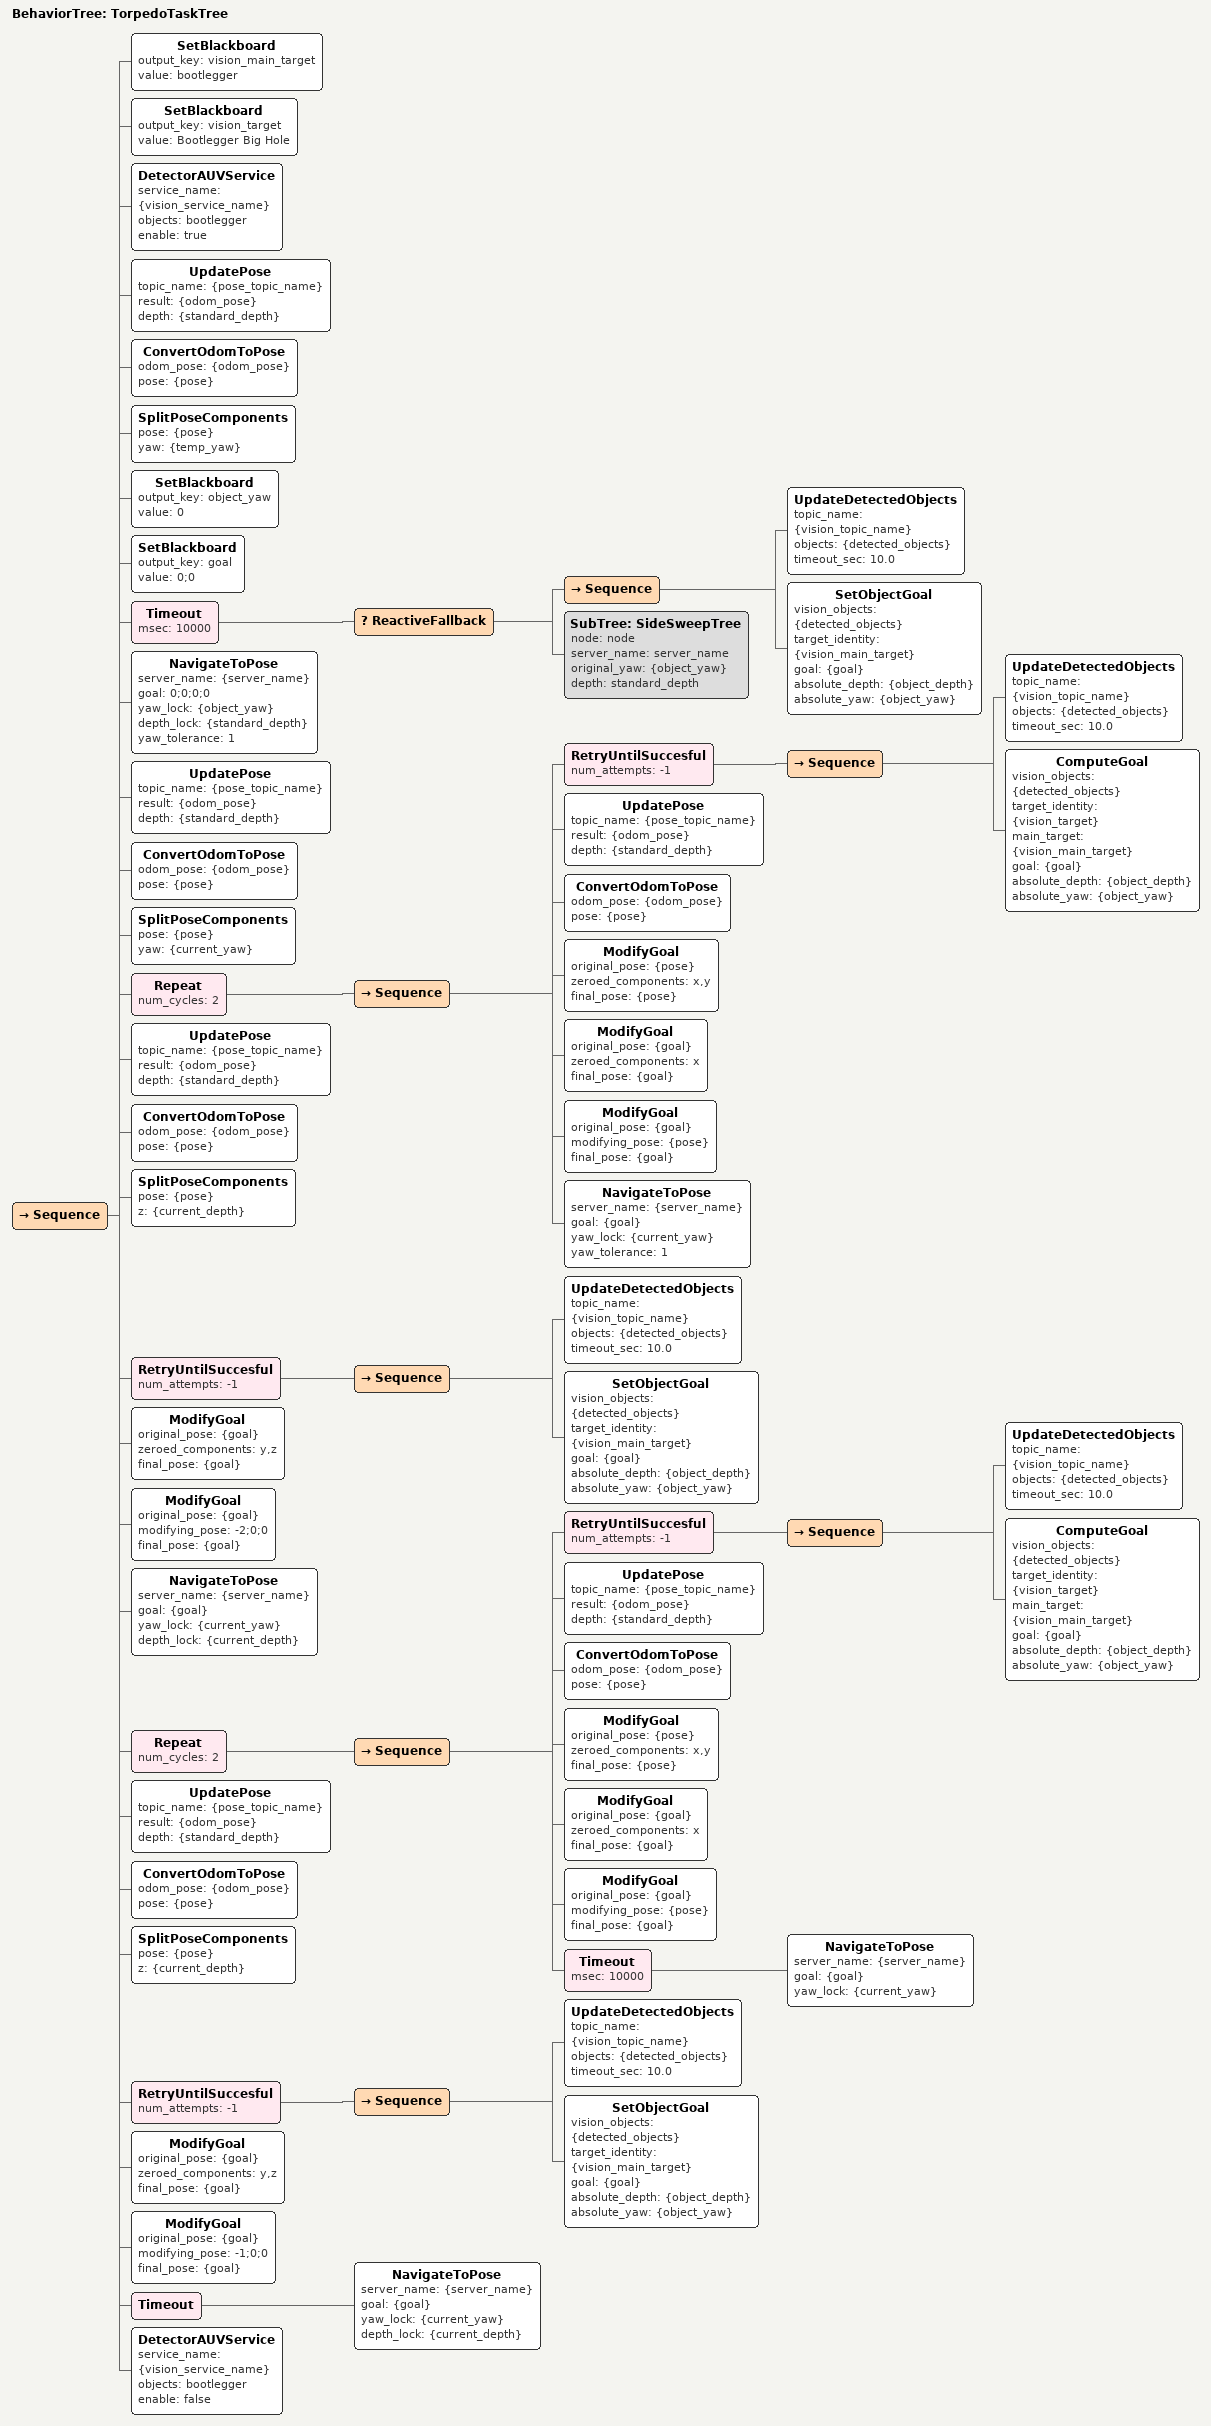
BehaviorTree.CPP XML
<root main_tree_to_execute = "TorpedoTaskTree">
  <include ros_pkg="bt_mission_planner" path="behavior_trees/side_sweep.xml"/>
  <BehaviorTree ID="TorpedoTaskTree">
    <Sequence>
      <SetBlackboard output_key="vision_main_target" value="bootlegger"/>
      <SetBlackboard output_key="vision_target" value="Bootlegger Big Hole"/>
      <DetectorAUVService service_name="{vision_service_name}" objects="bootlegger" enable="true"/>

      <UpdatePose topic_name="{pose_topic_name}" result="{odom_pose}" depth="{standard_depth}"/>
      <ConvertOdomToPose odom_pose="{odom_pose}" pose="{pose}" />
      <SplitPoseComponents pose="{pose}" yaw="{temp_yaw}" />

      <SetBlackboard output_key="object_yaw" value="0" />
      <SetBlackboard output_key="goal" value="0;0" />

      <!-- Find vision_main_target -->
      <Timeout msec="10000">
        <ReactiveFallback>
          <Sequence>
            <UpdateDetectedObjects topic_name="{vision_topic_name}" objects="{detected_objects}" timeout_sec="10.0" />
            <SetObjectGoal vision_objects="{detected_objects}" target_identity="{vision_main_target}" goal="{goal}" absolute_depth="{object_depth}" absolute_yaw="{object_yaw}" />
          </Sequence>
          <SubTree ID="SideSweepTree" node="node" server_name="server_name" original_yaw="{object_yaw}" depth="standard_depth" />
        </ReactiveFallback>
      </Timeout>

      <!-- Align yaw -->
      <NavigateToPose server_name="{server_name}" goal="0;0;0;0" yaw_lock="{object_yaw}" depth_lock="{standard_depth}" yaw_tolerance="1"/>

      <!-- Go To Hole -->
      <UpdatePose topic_name="{pose_topic_name}" result="{odom_pose}" depth="{standard_depth}"/>
      <ConvertOdomToPose odom_pose="{odom_pose}" pose="{pose}" />
      <SplitPoseComponents pose="{pose}" yaw="{current_yaw}"/>

      <!-- Cam centering Round 1: Will bring vehicle to 2m in front of hole -->
      <Repeat num_cycles="2">
        <Sequence>
          <RetryUntilSuccesful num_attempts="-1">
            <Sequence>
              <UpdateDetectedObjects topic_name="{vision_topic_name}" objects="{detected_objects}" timeout_sec="10.0" />
              <ComputeGoal vision_objects="{detected_objects}" target_identity="{vision_target}" main_target="{vision_main_target}" goal="{goal}" absolute_depth="{object_depth}" absolute_yaw="{object_yaw}" />
            </Sequence>
          </RetryUntilSuccesful>

          <UpdatePose topic_name="{pose_topic_name}" result="{odom_pose}" depth="{standard_depth}"/>
          <ConvertOdomToPose odom_pose="{odom_pose}" pose="{pose}" />

          <ModifyGoal original_pose="{pose}" zeroed_components="x,y" final_pose="{pose}" />
          <ModifyGoal original_pose="{goal}" zeroed_components="x" final_pose="{goal}"/>
          <ModifyGoal original_pose="{goal}" modifying_pose="{pose}" final_pose="{goal}"/>
          <NavigateToPose server_name="{server_name}" goal="{goal}" yaw_lock="{current_yaw}" yaw_tolerance="1"/>
        </Sequence>
      </Repeat>

      <UpdatePose topic_name="{pose_topic_name}" result="{odom_pose}" depth="{standard_depth}"/>
      <ConvertOdomToPose odom_pose="{odom_pose}" pose="{pose}" />
      <SplitPoseComponents pose="{pose}" z="{current_depth}" />

      <RetryUntilSuccesful num_attempts="-1">
        <Sequence>
          <UpdateDetectedObjects topic_name="{vision_topic_name}" objects="{detected_objects}" timeout_sec="10.0" />
          <SetObjectGoal vision_objects="{detected_objects}" target_identity="{vision_main_target}" goal="{goal}" absolute_depth="{object_depth}" absolute_yaw="{object_yaw}" />
        </Sequence>
      </RetryUntilSuccesful>
      <ModifyGoal original_pose="{goal}" zeroed_components="y,z" final_pose="{goal}"/>
      <ModifyGoal original_pose="{goal}" modifying_pose="-2;0;0" final_pose="{goal}"/>
      <NavigateToPose server_name="{server_name}" goal="{goal}" yaw_lock="{current_yaw}" depth_lock="{current_depth}"/>

      <!-- Cam Centering Round 2: Better camera aligning at close range-->
      <Repeat num_cycles="2">
        <Sequence>
          <RetryUntilSuccesful num_attempts="-1">
            <Sequence>
              <UpdateDetectedObjects topic_name="{vision_topic_name}" objects="{detected_objects}" timeout_sec="10.0" />
              <ComputeGoal vision_objects="{detected_objects}" target_identity="{vision_target}" main_target="{vision_main_target}" goal="{goal}" absolute_depth="{object_depth}" absolute_yaw="{object_yaw}" />
            </Sequence>
          </RetryUntilSuccesful>

          <UpdatePose topic_name="{pose_topic_name}" result="{odom_pose}" depth="{standard_depth}"/>
          <ConvertOdomToPose odom_pose="{odom_pose}" pose="{pose}" />

          <ModifyGoal original_pose="{pose}" zeroed_components="x,y" final_pose="{pose}" />
          <ModifyGoal original_pose="{goal}" zeroed_components="x" final_pose="{goal}"/>
          <ModifyGoal original_pose="{goal}" modifying_pose="{pose}" final_pose="{goal}"/>
          <Timeout msec="10000">
            <NavigateToPose server_name="{server_name}" goal="{goal}" yaw_lock="{current_yaw}" />
          </Timeout>
        </Sequence>
      </Repeat>

      <UpdatePose topic_name="{pose_topic_name}" result="{odom_pose}" depth="{standard_depth}"/>
      <ConvertOdomToPose odom_pose="{odom_pose}" pose="{pose}" />
      <SplitPoseComponents pose="{pose}" z="{current_depth}" />

      <RetryUntilSuccesful num_attempts="-1">
        <Sequence>
          <UpdateDetectedObjects topic_name="{vision_topic_name}" objects="{detected_objects}" timeout_sec="10.0" />
          <SetObjectGoal vision_objects="{detected_objects}" target_identity="{vision_main_target}" goal="{goal}" absolute_depth="{object_depth}" absolute_yaw="{object_yaw}" />
        </Sequence>
      </RetryUntilSuccesful>
      <ModifyGoal original_pose="{goal}" zeroed_components="y,z" final_pose="{goal}"/>
      <ModifyGoal original_pose="{goal}" modifying_pose="-1;0;0" final_pose="{goal}"/>
      <Timeout>
        <NavigateToPose server_name="{server_name}" goal="{goal}" yaw_lock="{current_yaw}" depth_lock="{current_depth}"/>
      </Timeout>

      <!-- [NO TORPEDO SHOOTING]: Shoots torpedo here -->

      <!-- Disable Vision -->
      <DetectorAUVService service_name="{vision_service_name}" objects="bootlegger" enable="false"/>
    </Sequence>
  </BehaviorTree>
</root>
